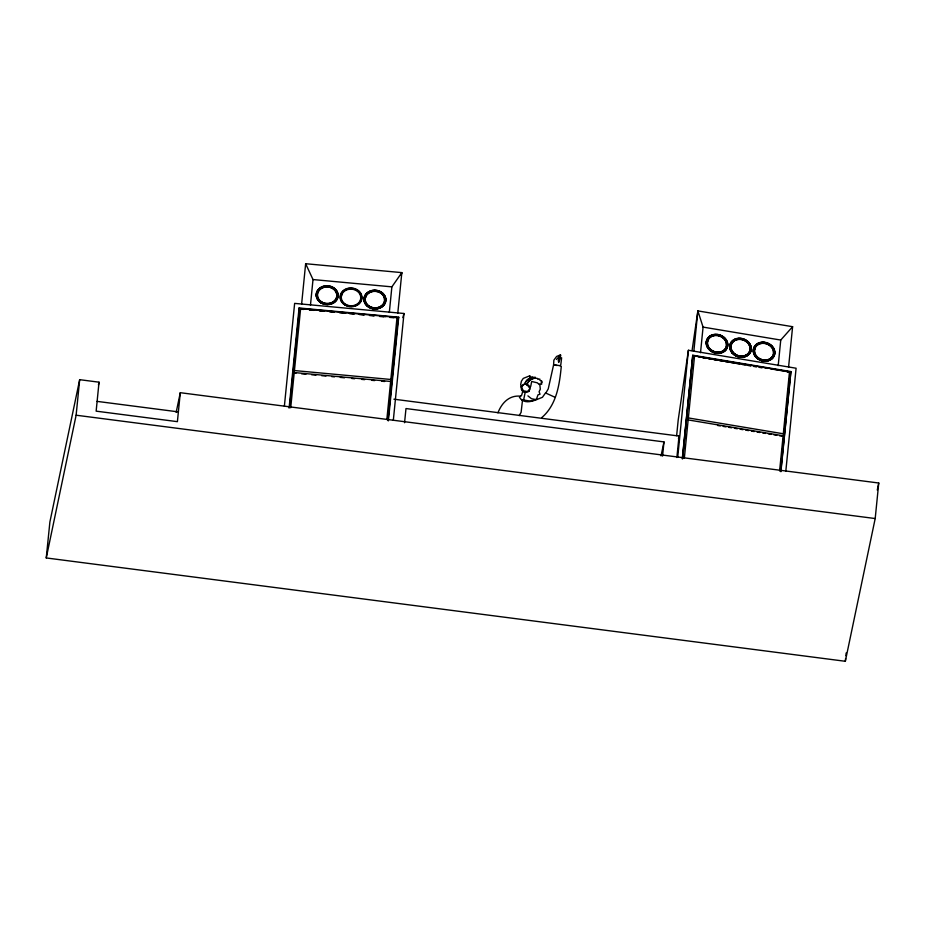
<?xml version="1.0" encoding="UTF-8"?>
<svg xmlns="http://www.w3.org/2000/svg" width="925" height="925" viewBox="0 0 925 925"><rect width="100%" height="100%" fill="white"/><g stroke="black" fill="none" stroke-linecap="round" stroke-linejoin="round"><path stroke-width="1.39" d="M390.119 317.044L398.663 317.83L398.71 317.194L299.076 307.979L299.029 308.615L304.73 309.147M46.25 557.948L76.127 415.209L79.677 379.678L99.033 382.187L96.142 411.151L177.403 421.661L180.294 392.697L878.75 483.012L875.2 518.543L845.323 661.282L46.25 557.948L49.892 521.977L79.677 379.678M284.38 406.167L294.636 303.388L403.982 313.494L393.31 420.413M289.086 408.122L299.076 307.979M289.652 407.162L299.446 309.042L300.625 308.545L397.022 317.46L398.178 318.165L387.957 420.563M290.716 407.775L294.231 372.544L390.639 381.458L391.784 382.164L390.836 379.47L397.022 317.46M295.919 373.295L293.052 373.029L294.439 370.555L300.625 308.545M301.608 304.175L305.643 263.718L401.832 272.621L397.796 313.078M310.453 305.192L313.008 279.558L305.643 263.718M389.321 312.477L391.876 286.854L401.832 272.621L401.092 275.349M386.847 419.511L390.639 381.458M388.373 420.829L398.71 317.194M404.56 422.725L405.983 408.549L663.977 441.907L662.566 456.094M545.831 393.033L548.236 388.893L553.613 364.785L560.064 365.687L560.827 364.577L561.625 357.802L560.411 357.744L558.712 362.438L558.284 360.565L559.243 357.304L560.827 355.824L560.538 354.807L556.526 359.467M676.638 435.663L678.21 419.95L688.397 350.274L796.101 368.231L785.834 471.01M676.88 457.517L679.031 436.057L393.9 399.184M677.724 457.193L688.397 350.274M682.268 458.835L692.767 355.223L790.898 371.584L780.908 471.715M682.488 458.222L692.767 355.223M682.731 458.684L692.952 356.287L694.548 355.94L789.499 371.769L790.204 372.509L780.411 470.628M693.831 351.361L697.866 310.904L792.609 326.698L788.574 367.156M684.361 457.979L688.154 419.927L783.117 435.767L783.822 436.496L779.59 435.791M688.154 419.927L686.57 420.285L688.35 417.938L694.548 355.94M700.514 352.726L703.069 327.103L697.866 310.904L692.062 350.598M778.191 365.676L780.746 340.053L792.609 326.698M779.59 470.998L783.117 435.767M783.822 436.496L783.313 433.779L789.499 371.769M780.827 470.906L790.898 371.584M845.323 661.282L845.6 658.507M845.878 655.744L846.155 652.981M98.443 384.997L99.033 382.187M176.166 412.377L180.294 392.697M661.04 455.921L663.977 441.907M678.476 438.693L679.031 436.057M877.27 490.065L878.75 483.012M340.793 296.532L341.36 294.3M341.29 296.578L341.834 294.462M364.681 298.74L365.248 296.509M364.762 298.74L365.329 296.532M365.178 298.787L365.722 296.671M706.873 342.238L707.452 340.03M707.371 342.319L707.914 340.227M730.9 346.239L731.444 344.146M753.933 350.078L754.511 347.881M754.014 350.101L754.58 347.916M754.43 350.17L754.973 348.078M402.849 317.61L403.982 313.494M521.619 386.361L521.353 387.297L520.671 384.592L521.388 381.216L523.249 378.417L529.99 375.712L529.516 376.729L532.765 377.354A11.863 9.504 19.8 0 0 524.764 384.372M522.151 389.494L522.648 391.807L521.573 395.426L519.434 397.334C525.203 405.774 535.263 399.993 542.42 397.311L545.507 392.94L554.919 397.218M521.423 387.17L523.284 390.616L522.648 391.807M528.765 390.442L528.718 391.495L528.973 390.246M529.574 388.269A4.29 3.654 15.5 0 1 528.938 390.986L528.198 391.657A4.29 3.654 15.5 0 1 523.03 391.553L521.238 389.067L521.642 386.245A4.29 3.654 15.5 0 1 525.4 384.037A4.29 3.654 15.5 0 1 529.482 386.396L529.84 387.332A4.29 3.654 15.5 0 1 529.192 390.049L528.452 390.72A4.29 3.654 15.5 0 1 525.377 391.391L523.723 399.484L522.452 400.71L521.11 412.342L519.156 415.626M497.939 412.851C501.708 402.965 509.224 394.998 520.509 396.178M541.692 417.672C556.561 405.046 559.521 384.673 561.29 366.358L560.064 365.687M529.366 387.714L530.707 386.407L531.678 381.47L537.309 382.823L539.876 384.997L540.304 389.182L539.102 391.68L540.003 394.258L538.026 394.778L536.569 398.837L535.54 399.496L531.517 398.733L527.921 395.877M539.402 384.141L541.715 384.245L540.963 382.985L542.235 382.672L541.356 381.401L541.923 381.25L539.842 380.163L539.853 379.1L537.818 379.25L537.702 378.522L535.17 378.071A11.493 9.204 20.2 0 0 526.961 384.661L526.788 385.286A11.435 9.724 15.5 0 1 535.17 378.071L535.378 377.284L532.765 377.354A11.805 10.036 15.5 0 0 524.799 384.072M293.052 373.029L294.231 372.544M535.737 399.808L530.36 401.103L521.434 399.681M560.284 354.98L556.619 356.437L553.855 360.195L553.613 364.785L557.116 365.525M313.008 279.558L391.876 286.854M308.996 309.54L314.685 310.072M318.963 310.465L324.652 310.985M330.341 311.517L334.619 311.91M340.308 312.43L345.996 312.962M348.852 313.228L354.541 313.748M358.808 314.142L364.496 314.673M370.197 315.194L374.463 315.598M380.152 316.119L385.852 316.651M299.446 309.042L303.735 309.436M309.459 309.967L313.748 310.361M319.472 310.892L323.773 311.286M329.497 311.817L333.786 312.211M339.51 312.743L343.799 313.136M349.523 313.667L353.812 314.072M359.536 314.592L363.837 314.997M369.561 315.517L373.85 315.922M379.574 316.454L383.863 316.847M389.587 317.379L393.888 317.772M294.439 370.555L390.836 379.47M301.642 373.827L305.932 374.22M311.656 374.752L315.945 375.157M321.669 375.677L325.97 376.082M331.693 376.602L334.549 376.868M340.273 377.4L344.562 377.793M351.72 378.464L354.587 378.73M361.733 379.389L364.6 379.655M371.757 380.314L374.613 380.58M381.771 381.239L384.638 381.505M97.125 401.381L178.375 411.891M76.127 415.209L875.2 518.543M703.069 327.103L780.746 340.053M692.559 355.836L695.403 356.31M698.248 356.784L701.092 357.258M703.937 357.732L706.781 358.206M709.625 358.68L750.857 365.56M753.702 366.034L756.546 366.508M759.39 366.982L762.235 367.456M765.079 367.93L767.923 368.404M770.768 368.878L790.678 372.197M702.827 357.94L705.636 358.403M708.457 358.877L711.279 359.339M714.1 359.813L716.91 360.288M719.731 360.75L722.552 361.224M725.373 361.698L728.195 362.161M731.004 362.635L733.826 363.109M736.647 363.571L739.468 364.045M742.289 364.519L745.099 364.982M747.92 365.456L750.742 365.93M753.563 366.392L756.384 366.867M759.194 367.329L762.015 367.803M787.383 372.035L790.204 372.509M688.35 417.938L783.313 433.779M717.58 425.454L720.39 425.928M723.211 426.39L726.032 426.864M728.854 427.338L731.663 427.801M734.485 428.275L737.306 428.749M740.127 429.212L742.948 429.686M745.758 430.16L748.579 430.622M751.401 431.096L754.222 431.559M757.043 432.033L759.853 432.507M762.674 432.969L765.495 433.443M768.317 433.917L771.138 434.38M773.947 434.854L776.769 435.328M525.377 391.391L523.296 390.616M385.02 298.336L385.147 300.637M384.522 298.405L384.638 300.59A9.77 8.337 4.2 0 1 369.329 306.418A9.77 8.337 4.2 0 1 370.763 292.046A9.77 8.337 4.2 0 1 384.638 300.59M361.132 296.127L361.259 298.417M360.634 296.197L360.75 298.37A9.77 8.337 4.2 0 1 345.441 304.209A9.77 8.337 4.2 0 1 346.875 289.837A9.77 8.337 4.2 0 1 360.75 298.37M337.243 293.919L337.371 296.208A10.198 8.707 4.2 0 1 326.271 303.932A10.198 8.707 4.2 0 1 316.986 294.323L317.472 292.092A10.198 8.707 4.2 0 1 327.993 286.611A10.198 8.707 4.2 0 1 337.163 293.93L337.29 296.208A10.279 8.776 4.2 0 1 321.264 302.267A10.279 8.776 4.2 0 1 322.779 287.155A10.279 8.776 4.2 0 1 337.371 296.127M773.982 351.13L774.098 353.442M773.485 351.165L773.601 353.362M749.955 347.233L750.071 349.442M726.426 343.314L726.541 345.511M521.388 387.182A4.29 3.654 15.5 0 1 523.538 385.216M527.782 385.783A4.29 3.654 15.5 0 1 529.227 387.332M317.946 292.254L317.402 294.37A9.77 8.337 4.2 0 0 326.305 303.562A9.77 8.337 4.2 0 0 336.862 296.162L336.746 293.988A9.77 8.337 4.2 0 0 327.959 286.97A9.77 8.337 4.2 0 0 317.946 292.254M730.981 343.961L730.403 346.158L731.051 343.984M750.568 349.523L750.452 347.21L750.487 349.511M727.038 345.603L726.923 343.279L726.957 345.58M732.427 353.003A10.707 9.065 19.3 0 0 750.395 351.858A10.707 9.065 19.3 0 0 738.647 338.573A10.707 9.065 19.3 0 0 732.427 353.003M756.361 356.622A10.198 8.637 19.3 0 0 773.485 355.535A10.279 8.707 19.3 0 0 762.304 342.736A10.279 8.707 19.3 0 0 756.326 356.587A10.279 8.707 19.3 0 0 773.577 355.489A10.198 8.637 19.3 0 0 762.293 342.886A10.279 8.707 19.3 0 0 756.268 356.749A10.279 8.707 19.3 0 0 773.531 355.651A10.279 8.707 19.3 0 0 762.246 342.897A10.198 8.637 19.3 0 0 756.396 356.541A10.198 8.637 19.3 0 0 773.508 355.454A10.198 8.637 19.3 0 0 762.316 342.805A10.198 8.637 19.3 0 0 756.361 356.622M709.302 348.783A10.198 8.637 19.3 0 0 726.426 347.684A10.198 8.637 19.3 0 0 715.233 335.035A10.198 8.637 19.3 0 0 709.336 348.702A10.198 8.637 19.3 0 0 726.449 347.603A10.198 8.637 19.3 0 0 715.256 334.954A10.198 8.637 19.3 0 0 709.302 348.783M755.956 356.923A10.707 9.065 19.3 0 0 773.924 355.778A10.707 9.065 19.3 0 0 762.177 342.493A10.707 9.065 19.3 0 0 755.956 356.923M709.267 348.737A10.279 8.707 19.3 0 0 726.518 347.638A10.279 8.707 19.3 0 0 715.245 334.885A10.279 8.707 19.3 0 0 709.267 348.737M733.178 352.413A9.77 8.279 19.3 0 0 749.585 351.373A9.77 8.279 19.3 0 0 738.867 339.244A9.77 8.279 19.3 0 0 733.178 352.413M732.797 352.668A10.279 8.707 19.3 0 0 750.048 351.558A10.279 8.707 19.3 0 0 738.774 338.816A10.279 8.707 19.3 0 0 732.797 352.668A10.198 8.637 19.3 0 0 749.955 351.616A10.198 8.637 19.3 0 0 738.763 338.966A10.279 8.707 19.3 0 0 732.739 352.83A10.279 8.707 19.3 0 0 750.002 351.72A10.279 8.707 19.3 0 0 738.717 338.978A10.198 8.637 19.3 0 0 732.831 352.703M733.12 352.575A9.77 8.279 19.3 0 0 749.528 351.535A9.77 8.279 19.3 0 0 738.809 339.406A9.77 8.279 19.3 0 0 733.12 352.575M755.817 356.911A10.95 9.273 19.3 0 0 774.213 355.743A10.95 9.273 19.3 0 0 762.188 342.158A10.95 9.273 19.3 0 0 755.817 356.911M755.76 357.073A10.95 9.273 19.3 0 0 774.156 355.905A10.95 9.273 19.3 0 0 762.131 342.319A10.95 9.273 19.3 0 0 755.76 357.073M709.591 348.656A9.77 8.279 19.3 0 0 725.998 347.603A9.77 8.279 19.3 0 0 715.279 335.486A9.77 8.279 19.3 0 0 709.591 348.656M756.65 356.507A9.77 8.279 19.3 0 0 773.057 355.454A9.77 8.279 19.3 0 0 762.339 343.337A9.77 8.279 19.3 0 0 756.65 356.507M708.7 349.234A10.95 9.273 19.3 0 0 727.096 348.054A10.95 9.273 19.3 0 0 715.071 334.468A10.95 9.273 19.3 0 0 708.7 349.234M708.758 349.072A10.95 9.273 19.3 0 0 727.154 347.892A10.95 9.273 19.3 0 0 715.129 334.307A10.95 9.273 19.3 0 0 708.758 349.072M756.708 356.345A9.77 8.279 19.3 0 0 773.115 355.292A9.77 8.279 19.3 0 0 762.397 343.175A9.77 8.279 19.3 0 0 756.708 356.345M732.23 353.153A10.95 9.273 19.3 0 0 750.626 351.974A10.95 9.273 19.3 0 0 738.601 338.388A10.95 9.273 19.3 0 0 732.23 353.153M732.288 352.992A10.95 9.273 19.3 0 0 750.684 351.812A10.95 9.273 19.3 0 0 738.659 338.226A10.95 9.273 19.3 0 0 732.288 352.992M732.866 352.622A10.198 8.637 19.3 0 0 749.978 351.535A10.198 8.637 19.3 0 0 738.786 338.885A10.198 8.637 19.3 0 0 732.866 352.622M709.648 348.494A9.77 8.279 19.3 0 0 726.056 347.453A9.77 8.279 19.3 0 0 715.337 335.324A9.77 8.279 19.3 0 0 709.648 348.494M708.897 349.083A10.707 9.065 19.3 0 0 726.865 347.939A10.707 9.065 19.3 0 0 715.118 334.653A10.707 9.065 19.3 0 0 708.897 349.083M709.221 348.898A10.279 8.707 19.3 0 0 726.472 347.8A10.279 8.707 19.3 0 0 715.187 335.047A10.279 8.707 19.3 0 0 709.221 348.898M344.909 304.834A10.707 9.146 4.2 0 0 361.687 298.428A10.707 9.146 4.2 0 0 346.482 289.074A10.707 9.146 4.2 0 0 344.909 304.834M369.052 306.684A10.279 8.776 4.2 0 0 385.147 300.544A10.279 8.776 4.2 0 0 370.555 291.572A10.279 8.776 4.2 0 0 369.052 306.684M321.021 302.625A10.707 9.146 4.2 0 0 337.798 296.22A10.707 9.146 4.2 0 0 322.594 286.866A10.707 9.146 4.2 0 0 321.021 302.625M369.098 306.545A10.198 8.707 4.2 0 0 385.078 300.452A10.198 8.707 4.2 0 0 370.59 291.548A10.198 8.707 4.2 0 0 369.098 306.545M345.152 304.475A10.279 8.776 4.2 0 0 361.259 298.336A10.279 8.776 4.2 0 0 346.667 289.363A10.279 8.776 4.2 0 0 345.152 304.475M320.894 302.648A10.95 9.342 4.2 0 0 338.053 296.104A10.95 9.342 4.2 0 0 322.501 286.542A10.95 9.342 4.2 0 0 320.894 302.648M320.882 302.822A10.95 9.342 4.2 0 0 338.041 296.278A10.95 9.342 4.2 0 0 322.49 286.704A10.95 9.342 4.2 0 0 320.882 302.822M368.659 307.239A10.95 9.342 4.2 0 0 385.817 300.694A10.95 9.342 4.2 0 0 370.266 291.121A10.95 9.342 4.2 0 0 368.659 307.239M368.67 307.065A10.95 9.342 4.2 0 0 385.829 300.521A10.95 9.342 4.2 0 0 370.278 290.959A10.95 9.342 4.2 0 0 368.67 307.065M321.553 301.92A9.77 8.337 4.2 0 0 336.873 296.081A9.77 8.337 4.2 0 0 322.987 287.548A9.77 8.337 4.2 0 0 321.553 301.92M344.782 304.857A10.95 9.342 4.2 0 0 361.941 298.312A10.95 9.342 4.2 0 0 346.389 288.75A10.95 9.342 4.2 0 0 344.782 304.857M369.341 306.256A9.77 8.337 4.2 0 0 384.65 300.417A9.77 8.337 4.2 0 0 370.775 291.884A9.77 8.337 4.2 0 0 369.341 306.256M368.797 307.042A10.707 9.146 4.2 0 0 385.575 300.637A10.707 9.146 4.2 0 0 370.37 291.282A10.707 9.146 4.2 0 0 368.797 307.042"/></g></svg>
